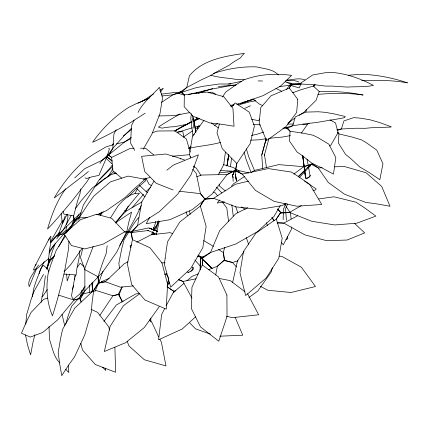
<?xml version="1.0" encoding="UTF-8"?>
<svg xmlns="http://www.w3.org/2000/svg" width="429" height="429" viewBox="0 0 429 429"><rect width="100%" height="100%" fill="white"/><g stroke="black" fill="none" stroke-linecap="round" stroke-linejoin="round"><path stroke-width="0.64" d="M114.902 347.276L115.621 372.259L95.34 364.537L82.438 349.941L80.808 343.339M200.214 269.879L200.359 258.617M200.204 269.412L200.348 258.821M89.522 284.851L89.682 292.428M155.448 221.407L155.378 223.337L153.335 229.274M121.954 302.225L122.002 300.922L118.94 294.364L112.94 295.769L96.461 290.599L82.288 294.192L71.643 306.252L68.291 315.412L65.734 324.029M283.124 219.723L283.505 209.079L285.966 203.432M25.804 324.195L26.582 314.816L31.145 299.313L34.095 291.286L43.522 274.372M80.732 189.076L80.014 193.565L77.156 202.418L73.675 215.862L73.439 220.495L70.356 228.861L74.421 220.688L74.576 221.171L74.426 220.292M68.967 241.146L68.624 248.493L64.597 271.316C61.031 286.325 57.213 301.142 52.451 315.83C46.782 302.338 45.849 287.87 48.155 273.546L50.552 265.519L56.285 250.166L65.433 236.02M92.798 282.228L92.412 289.661L91.704 292.246M287.065 128.48L287.146 127.306L292.61 125.788L307.298 123.488L316.452 122.555C325.788 120.78 335.188 119.568 344.476 117.68L345.259 116.49L333.317 113.723L324.769 112.296L318.243 111.76L305.695 112.108L295.372 116.87L292.61 125.788L287.618 128.212M145.817 178.351L145.635 180.77L136.46 188.631L129.558 195.356M66.441 226.18L66.082 230.175L60.682 234.861M66.559 224.85L67.97 216.768L67.321 214.269M153.201 230.046L153.432 227.477L154.424 230.067L153.201 230.046L157.915 223.681M101.909 281.483C101.217 282.668 101.217 280.405 101.909 281.483L109.084 278.442M192.718 115.449L192.76 119.428M152.745 234.583L153.008 231.987M74.608 221.015L77.252 220.838M74.684 279.729L74.828 278.448M74.968 277.166L75.182 275.241L71.541 295.522L72.281 297.865L73.305 299.335L79.671 294.106L85.103 286.416M305.936 111.99L306.247 109.363M41.061 302.348L44.021 286.942L45.356 275.874M232.85 174.807L234.979 170.088L235.945 169.771L235.451 175.236L235.478 174.909L236.427 180.759M66.667 232.684L66.988 230.287L71.627 225.563M225.386 152.182L223.766 164.629L218.329 174.748M230.502 166.232L231.58 158.269M125.724 211.947L125.901 210.666L128.287 205.915M32.255 296.809L33.966 287.661L36.406 280.287L42.476 265.058L44.257 261.728M226.92 166.061L228.625 154.853M191.484 113.626L190.749 118.248L192.927 136.063M107.186 245.683L106.167 253.56L102.654 262.746L98.064 276.748L98.305 282.545L93.71 290.331L74.807 308.054L62.613 329.279L60.666 338.02L58.199 352.413L59.556 363.17L61.755 375.659L68.367 365.438L74.678 356.66L84.733 334.974L91.286 312.296L91.994 303.367L93.71 290.331L99.072 282.765L98.305 282.545L98.901 283.172L105.373 281.783L120.485 287.189L133.344 285.891M167.412 286.738L168.769 278.711M234.979 170.088L235.054 170.737L242.246 174.088L255.459 190.417L274.131 201.383L296.814 206.22L321.793 204.477L309.679 184.379L298.402 176.582L291.404 172.072L268.329 168.576L242.246 174.088L235.365 170.082L227.209 174.469L211.996 194.101L205.539 198.986M236.111 170.125L235.178 170.796L236.835 163.524L250.139 143.694L254.397 126.099L249.292 112.194L235.205 102.917L231.51 106.59M215.674 275.112L217.364 266.253L224.356 260.119L223.353 252.531L224.63 247.479M156.306 234.711L159.239 221.273M193.87 134.872L194.224 133.971M95.726 185.639C99.217 177.595 107.373 172.302 112.221 165.117M46.659 268.704L48.74 261.03L48.643 258.612L49.592 249.11L50.783 242.878L50.536 240.589L50.922 236.186L49.946 237.178L48.75 240.149M39.034 273.756L40.412 269.176L43.291 265.245L47.898 269.235L48.756 271.879M262.687 168.715L261.77 155.025L266.248 138.61M272.281 267.766L271.444 271.67L257.824 291.028L248.868 297.56M82.068 295.195L83.682 287.816M232.663 282.32L237.489 260.794L244.058 251.544M80.502 296.348L81.955 290.143M153.266 234.604L153.721 232.674M34.883 334.652L32.99 342.278L30.604 354.869L27.526 344.927L25.547 335.07M196.326 119.611L196.975 117.02M167.423 283.901L168.715 278.743M78.625 220.179L83.365 205.051L95.034 186.663C101.834 181.848 107.877 174.131 116.677 173.198M261.77 155.025L266.178 138.894M268.929 138.599L264.382 155.239L264.441 154.558L266.5 167.718M72.437 289.645L73.638 285.376M305.657 177.944L305.818 178.737L307.185 178.469L308.955 177.306L310.087 175.922L308.66 167.669M46.9 269.401L51.995 252.381L55.314 243.227M219.38 124.056L216.988 132.786L222.265 148.681L236.835 163.524L235.607 170.839L235.365 170.082L235.51 170.501L227.209 174.469L201.496 175.043L196.814 176.743M158.215 220.914L157.132 224.651L154.274 230.453M154.419 234.507L154.783 233.274M82.867 248.241L80.438 257.497L84.888 269.664L98.064 276.748L99.131 282.346M151.657 234.652L152.59 231.665M155.7 230.185L158.644 221.053M322.179 167.691L318.27 167.97L312.296 163.717L311.996 164.639L318.27 167.97L328.287 182.454L344.487 194.181L365.599 202.375L377.053 203.925L390.041 206.279L381.697 186.417L366.093 172.769L344.385 166.5L334.577 166.827M65.117 216.103L56.864 238.867M159.207 306.73L144.326 327.563L125.659 342.68L104.317 351.539L110.135 326.351L123.488 305.652L139.886 293.57M69.696 274.126L67.214 280.947L66.554 273.852M102.944 271.214L98.826 282.405M122.12 286.963L119.187 294.573L118.259 294.342L122.056 286.947M46.734 268.726L49.759 261.293L48.74 261.03L54.097 256.22L54.687 255.024M167.144 286.706L168.399 283.644L169.45 282.872M93.147 246.536L84.867 268.286L84.856 290.851L80.48 298.863L79.633 298.396L74.088 300.027L57.722 319.798L42.718 332.459L30.362 337.065L21.45 333.242L26.282 322.029L31.113 312.366L43.726 299.313L47.614 298.096M95.168 290.996L98.573 282.995M312.891 163.583L312.409 164.72L312.296 163.717L303.684 166.699L293.924 174.083M287.682 203.904L285.526 208.741L286.427 220.458M36.765 268.179L29.21 286.685C27.156 280.63 32.245 275.407 34.888 270.474L38.481 265.063M232.797 176.008L232.636 175.123L234.915 170.233M134.132 120.082L131.456 125.713L130.636 143.12L134.674 150.375M300.675 84.481L299.211 87.907L290.878 85.478M58.816 246.686L64.827 235.333M62.436 223.665L67.074 214.355M137.452 188.905L135.001 193.382M238.133 104.96L238.733 103.759M49.383 238.224L34.154 267.803L33.435 270.098L37.757 268.141L41.828 264.173L48.643 258.612L49.646 260.746M58.344 237.049L59.47 234.824L63.771 233.891L66.994 231.494M164.639 308.676L161.62 314.532L158.585 339.795L182.271 328.963L195.608 316.811M138.063 112.436C142.895 102.397 152.118 95.49 159.39 87.334L162.58 97.694L159.974 113.68L151.882 134.154L143.227 149.254M100.343 215.331L101.882 212.398M141.259 205.636C135.135 219.165 127.574 231.805 120.152 244.643L119.659 245.495M166.173 305.764L173.096 292.809L184.025 283.269M116.205 129.714L113.937 133.939L112.8 148.354L108.961 155.454L108.119 154.735L102.225 160.226L99.86 163.406M309.448 176.828C308.596 177.274 305.813 178.904 305.614 177.606L302.761 155.775M198.364 125.933L197.404 127.686L195.249 129.113M71.144 215.546L63.395 229.585L59.331 235.156L58.419 234.486L80.958 212.671M149.689 217.444L146.219 223.691L169.895 219.696L192.38 209.55L205.126 199.308M50.761 241.339L62.537 220.549M309.792 165.417L310.301 165.83L309.792 165.417L298.321 176.394M108.424 176.335L112.924 168.624M66.05 233.129L75.231 221.348M190.717 156.547L190.664 156.993M72.678 224.726L74.855 221.391M75.879 219.68L78.963 214.543M110.607 217.696L118.168 205.786C123.943 199.244 130.025 192.889 139.489 193.232C130.915 202.729 123.573 213.213 115.235 222.903M49.099 253.158L54.515 244.283M75.456 208.569L81.548 200.263L92.058 188.143L103.475 179.429L109.223 175.992M280.303 205.625L273.922 216.532L257.368 231.714L235.693 244.053L210.521 252.499L202.585 257.169L197.753 256.108M154.022 181.065L141.784 201.786L137.58 225.536L131.569 232.593L130.942 232.03L124.646 231.896L102.912 244.273L84.706 248.933L71.536 245.57L64.28 234.384L72.651 226.432L80.459 219.718L96.675 214.243L111.835 218.425L124.646 231.896L131.767 232.186L130.942 232.03L132.432 239.639L127.392 263.899L131.66 284.556L144.981 300.032L166.254 309.137L167.557 283.923L161.964 262.929L149.973 247.79L132.432 239.639L131.258 231.944L131.698 231.462L148.707 227.917L156.976 231.145M77.317 267.111L80.196 263.181L84.014 266.597M99.86 315.358L112.94 295.769L119.241 294.133L118.259 294.342L122.002 300.922L123.203 301.48M259.625 119.005L258.564 120.683L251.592 119.289M301.346 133.097L307.759 124.002L309.164 123.241M65.723 188.728C56.939 200.783 51.716 214.773 47.56 228.984C56.076 220.367 63.54 210.961 71.439 201.786L86.878 181.773L89.677 177.563M232.759 174.909L233.864 173.246M50.381 242.841L53.684 238.54L59.341 232.529L59.454 233.66M222.415 96.965L225.906 91.886L237.805 83.585L244.122 79.799C259.406 74.163 275.541 73.155 291.613 75.407L280.63 86.036L263.175 95.597L240.583 103.507L236.765 104.199M35.157 265.808L36.17 264.382M103.888 321.466L116.291 305.035L135.762 293.94L139.463 293.425M160.403 92.197L163.267 88.235L159.84 90.267M203.979 120.254L192.482 136.427L189.409 154.579L190.696 157.829M82.336 248.107L70.651 264.795L64.05 271.729M68.635 229.998L71.868 225.783M286.282 89.629L290.755 83.918M49.19 251.169L53.378 245.833L66.988 230.287L68.066 230.695M47.378 289.516L42.755 296.176L41.806 296.841M198.949 125.729L197.404 127.686L197.935 128.893M54.097 256.22L49.662 261.642L48.74 261.03L49.898 261.277M219.761 200L217.251 203.062L224.485 201.866M115.498 222.656L125.67 211.411L142.053 201.866M132.1 207.738L143.538 194.358M51.067 242.321L57.084 235.703L58.8 235.065M100.289 215.117L103.217 211.776M231.467 186.148L233.821 183.532L244.471 176.582M76.421 219.9L79.837 216.044M99.603 179.719L112.537 166.64M146.069 191.629L150.429 187.494M187.618 271.97L187.913 272.694L188.84 272.667L188.293 272.233C190.674 271.986 192.905 269.798 192.857 267.374L192.224 267.01M314.607 84.674L313.283 86.084L301.067 89.715L292.835 92.702M299.485 177.424L310.301 165.83M112.226 145.061L113.61 143.624M72.555 224.619L73.482 223.675M127.686 197.211L129.043 195.892M298.343 176.882L305.432 170.018M307.797 167.728L310.156 165.438M74.726 177.906L84.77 168.651L102.225 160.226L109.041 155.153L108.119 154.735L112.8 148.354L123.697 136.175L131.413 128.341M114.039 173.911L115.422 172.603M138.674 217.659C132.69 224.04 128.893 232.245 124.163 239.575L122.002 247.549L118.86 263.165L119.53 268.559M106.548 156.853L107.481 156.033M109.813 153.973L124.517 142.01L131.285 137.398M108.558 176.078L113.937 171.434M88.385 171.487L84.132 175.07C74.056 182.62 64.323 190.514 54.199 197.983C62.811 183.312 73.515 170.018 86.497 158.993L92.937 154.574L105.931 146.927L113.202 144.718M186.878 280.813L192.176 276.303L198.257 273.836M98.472 215.009L100.933 212.934M329.622 146.042L331.006 144.916L338.09 132.529L335.521 122.978L329.949 119.771M166.833 170.222L173.418 165.031L198.418 154.831L191.028 174.86L177.654 194.251L159.395 211.615L137.58 225.536L130.942 232.03L131.88 232.48L148.332 230.518L147.769 230.459L156.354 234.036M123.214 135.977L131.43 129.601M101.576 212.393L102.005 212.055M315.245 84.615L313.283 86.084L319.214 91.484L316.06 100.348L304.075 112.151L300.783 114.237M183.44 137.033L192.551 130.899M287.88 123.15L294.782 118.168M245.297 101.614L243.94 102.59L240.31 103.898M115.321 222.93L131.58 212.098L128.802 222.227L126.828 231.36L116.854 251.925L102.531 272.297L84.856 290.851L79.633 298.396L81.102 302.027M191.012 146.573L188.251 148.455C199.035 145.973 210.113 145.388 220.774 142.353M169.509 282.893L167.144 284.009M164.72 274.748L166.849 273.316M161.561 102.359L172.962 94.809L181.033 91.474L186.733 87.516L200.933 80.041L210.639 75.525L216.581 71.9L229.065 65.294L233.419 62.103L240.631 57.765L242.347 55.336L244.428 53.341C224.989 56.258 202.676 59.508 189.436 75.767L186.733 87.516L181.408 92.519L181.033 91.474L184.336 94.868L184.159 106.665L192.927 116.238L209.99 122.978L221.112 124.19L234.019 126.233L232.947 108.392L223.734 96.659L207.116 92.079L197.86 92.937L184.336 94.868L181.113 92.482L181.033 91.474L181.537 92.283L172.962 94.809L161.803 95.973M142.144 101.308L153.555 93.989M299.174 115.288L300.273 114.57M285.977 239.527L287.441 238.91L287.655 238.293L287.162 237.859M214.462 125.515L217.814 123.37M190.841 271.294L191.688 270.753A4.429 1.759 -28.1 0 0 193.468 268.945L193.372 267.696A3.298 1.308 -28.1 0 0 192.9 267.546M145.19 113.197L130.303 122.689C117.841 129.51 105.545 136.406 92.584 142.256C102.365 128.33 114.543 116.447 128.877 107.271L136.358 103.625L148.911 98.439M174.753 131.183L180.314 127.778M251.367 172.388L254.847 170.34L278.759 164.618L303.684 166.699L312.366 164.441L312.296 163.717M201.92 257.636L200.3 258.612L200.563 261.411M205.185 90.181L201.93 92.047L198.337 93.415M301.373 205.62L289.473 212.409L280.545 213.208L280.818 212.317L277.67 208.998M174.893 130.722L183.515 125.847L191.254 122.077M180.716 127.526L186.24 124.421M187.328 123.804L191.672 121.525M175.139 130.711L191.28 122.126M180.25 113.867C172.844 118.072 165.455 122.41 158.376 127.043L161.781 128.121L170.238 126.914L174.506 126.737L187.913 124.061M203.164 257.25L203.26 256.601L202.74 257.164M131.671 244.98L129.998 245.908L130.925 247.565M136.706 242.203L151.26 234.743L170.233 232.636L172.737 233.762M130.797 138.664L124.517 142.01L116.345 143.967M390.781 126.619L391.05 126.48L391.023 127.07L370.983 127.762L365.342 128.303L355.786 128.244L341.377 129.006L336.813 129.719M297.823 215.648L283.784 223.112L277.107 223.107M193.42 120.635L198.616 118.125M127.998 261.711L123.986 263.948L105.373 281.783L98.305 282.545L99.249 282.963M286.073 203.561L281.939 205.657L259.357 209.373L235.966 206.885L213.588 198.295L204.799 198.729L200.429 193.629L196.262 173.402L192.771 169.273M137.972 103.223L149.608 97.801M244.846 108.344L250.445 105.775M247.699 207.738L235.918 213.621L219.707 230.571L210.521 252.499L202.879 257.952L202.585 257.169L203.169 257.604L197.748 256.177M96.67 214.8L106.285 210.773L124.962 197.656L134.068 188.937L145.125 179.268L128.078 176.11L110.468 181.853L93.774 196.144L87.618 204.751L79.145 217.819L74.292 221.091L73.439 220.495L79.145 217.819L87.119 217.621M193.661 121.01L199.603 118.297M230.995 106.564L233.414 105.491M193.64 121.037L199.887 118.479M138.664 209.4L140.825 208.489M208.312 269.825L217.364 266.253L224.356 260.119L224.179 260.585L232.491 262.5L238.041 260.811M337.156 130.561L341.377 129.006L343.929 120.914L353.609 117.664L359.824 118.093L369.61 119.68L379.601 122.528L390.159 126.394M231 106.478L233.328 105.641M178.566 93.308L194.975 88.004L203.169 86.288L219.037 84.014L230.99 83.971M152.333 132.765L157.556 130.995L174.898 130.877L186.363 138.98L190.262 152.097M131.88 232.48L132.309 231.864L131.698 231.462M254.043 99.222L243.94 102.59L240.176 103.292M200.295 263.283L200.729 263.138M212.677 88.535L201.93 92.047L196.026 93.249M263.669 132.046L256.81 134.304L251.346 135.425M199.721 125.89L195.152 127.15M242.433 102.515L244.342 101.904M213.256 73.557C227.188 68.769 241.79 66.415 256.526 66.876C263.894 68.865 272.93 68.903 278.383 75M247.512 100.912L253.003 99.367M192.181 127.842L177.794 132.266M239.296 104.697L249.12 101.989L255.802 100.665M188.299 94.653L210.446 89.35L227.241 86.191L235.591 85.081M228.598 84.036L241.548 81.306M143.13 179.161L149.946 177.542M248.841 181.059L235.494 184.239L213.588 198.295L204.622 199.528L204.799 198.729L205.041 199.34L200.429 193.629L178.984 191.216M286.99 80.121C292.809 79.762 299.313 77.531 304.906 79.95M196.032 278.786L182.974 281.467L178.233 279.649M230.684 105.33L234.272 104.665M247.592 100.885L249.93 100.456M290.444 135.596L282.888 136.99L268.913 138.336M218.366 86.545L236.223 84.878M190.004 112.532L173.922 115.653L158.751 115.927M265.524 138.755L259.159 139.79L250.627 140.181M318.661 198.959L333.95 196.788L356.075 202.225L365.422 208.435L375.89 216.098L356.708 223.214L334.802 224.952L311.781 221.294L289.473 212.409L280.818 212.317L276.324 219.069L255.925 233.119L243.49 251.496L239.972 272.876L245.64 295.543L266.237 277.933L278.743 258.279L282.191 238.17L276.324 219.069L280.818 212.317L280.963 213.052L277.59 209.073M161.181 94.155L175.793 92.353L184.69 95.388M289.907 85.232L279.306 86.615M291.232 85.039L301.689 83.88M177.52 132.009L182.824 131.644L183.966 137.146M172.254 156.247L189.677 154.66M219.096 172.882L234.486 171.321M208.188 92.535L211.749 92.176L215.605 94.112M348.45 75.231L361.293 74.292C377.064 74.737 392.615 77.853 407.55 82.872C396.584 80.861 385.365 80.282 374.222 80.448L361.609 80.405M284.019 127.569L287.146 127.306L290.042 131.231L289.489 141.055L297.04 151.995L302.836 156.017L312.071 163.352L322.125 168.023L333.478 174.104L335.821 157.572L328.914 144.235L318.409 137.918L313.24 135.274L303.952 133.339L290.042 131.231L286.76 128.368L287.146 127.306L287.199 128.319L282.797 128.185M317.83 94.401L322.388 94.026C335.934 93.013 349.619 93.072 363.079 95.034C348.632 92.144 333.864 90.937 319.149 91.763M235.762 171.23L240.513 170.935L248.799 172.967M253.373 124.576L255.861 124.426L260.419 124.989M124.608 210.741L125.901 210.666M287.816 124.11L293.645 124.013M219.723 336.202L242.76 335.21L235.13 317.245M175.863 290.878L173.278 290.98L167.02 286.669M134.127 148.214L130.293 148.348L111.615 157.448L108.119 154.735L111.615 157.448L112.918 170.951L121.734 178.132M161.674 262.886L165.17 262.8M314.248 86.583L313.755 86.444M262.532 81.011L258.108 80.915M285.698 80.25L294.492 80.593L298.997 81.955M244.235 79.74L236.98 79.558C228.212 77.858 219.31 77.917 210.784 75.177M220.495 170.56L233.853 171.235M302.718 124.153L307.094 124.619M140.54 148.171L145.71 148.332L153.636 154.88M63.969 274.131L76.174 274.935C76.394 266.779 79.912 258.853 79.724 250.777M279.268 256.161L281.821 256.36L301.389 267.235L315.481 286.513L291.007 292.503L267.889 290.272L260.36 286.32M277.466 222.506L283.784 223.112L305.062 234.942L326.753 240.701L347.115 240.031L364.677 232.893L354.499 223.343M292.642 92.385L293.779 92.562M219.316 278.475L230.325 280.641L245.098 291.859M313.041 190.063L314.811 190.428L316.168 188.937L304.44 181.006M226.464 316.259L232.507 317.669L258.644 314.779L247.576 293.768M58.419 234.486L59.561 234.792M223.182 164.479L233.194 167.514L239.736 171.251M73.439 220.495L74.555 220.801M58.473 295.098L74.088 300.027L80.598 298.434L79.633 298.396L80.266 298.659L81.204 301.566M210.387 334.105L195.538 328.845L189.833 322.983M157.245 231.29L149.206 228.148L157.293 231.322M173.107 189.967L156.247 183.312L144.739 171.52L141.624 156.322L165.696 154.011L177.22 157.384L184.54 159.996M108.532 148.348L109.438 148.745C106.907 158.006 102.542 166.431 98.97 175.364L91.94 176.834L86.352 178.566L85.033 177.751M262.527 105.486L259.717 104.317L252.778 98.89M178.77 279.574L182.974 281.467L191.983 298.144M310.011 175.783L310.253 176.035L310.188 175.558M91.195 309.373L97.587 312.339L108.693 326.775L109.609 330.153M275.986 88.422L281.735 91.291M213.583 192.069L215.31 192.905L217.6 195.838M241.178 206.917L245.281 209.314M193.624 166.575L196.375 168.195L200.954 175.413M180.405 158.768L180.834 159.02M203.652 240.535L213.449 246.396M151.828 185.821L148.933 184.095L145.871 178.035M218.404 249.463L223.353 252.531L224.63 260.532L224.356 260.119L232.491 262.5L236.443 266.94M211.379 122.967L218.248 127.842M167.315 286.856L173.278 290.98L173.895 292.884M106.767 156.692L111.974 160.875M106.671 156.617L112.253 161.1M225.273 190.884L219.766 186.325L219.139 184.148M66.988 230.287L67.83 231.049M337.516 132.588L338.91 133.875L352.606 137.189L361.685 139.94L366.698 142.975L376.775 150.118L382.958 163.765L379.831 179.692L369.192 172.533L359.69 166.924L351.04 158.843L345.543 154.354L338.417 143.098L338.91 133.875L337.88 132.357M139.42 185.349L147.244 192.605M106.161 158.387L111.969 163.814M198.375 255.255L211.819 268.13M198.278 255.271L212.098 268.624L202.011 258.832M198.171 255.11L201.051 257.899M149.362 319.857L151.92 322.388L158.633 336.856M136.567 188.315L145.018 196.9M216.35 187.098L221.884 192.996M102.638 367.224L105.754 370.463L105.598 368.463M65.707 369.299L68.822 372.538L68.254 365.202M194.814 259.958L200.595 266.414M59.888 363.014C53.518 356.831 52.376 347.452 49.437 339.457L49.035 326.523M281.204 242.229L283.263 244.846L291.591 228.968L291.532 226.968M271.986 217.589L274.372 220.747M222.399 202.107L226.812 208.011L228.636 221.654M284.223 203.973L285.36 205.545M286.122 206.59L290.503 213.095L291.098 218.87M165.953 273.852L168.511 277.563M271.906 217.61L274.072 220.828M159.915 339.312L161.368 342.095L165.996 365.937L144.364 359.754L129.097 346.09L127.193 341.479M266.232 222.705L267.658 225.633M254.542 170.586L248.841 157.084L246.332 148.847M193.865 165.921L194.31 167.058M250.922 172.099L245.785 158.467L244.112 151.995M235.698 206.622L237.864 212.956M246.321 237.655L248.493 243.988L248.375 243.393M63.009 211.315L63.975 214.141L73.675 215.862L74.448 220.184M186.057 211.706L187.344 215.749M92.97 291.457L92.412 289.661L91.903 282.845M64.693 325.659L62.028 314.344M306.998 159.121L308.403 166.355M232.813 176.062L233.156 177.965M236.39 180.448L235.414 174.603L236.379 180.518M193.49 117.739L195.844 132.186M193.538 117.814L195.822 132.186M62.135 221.745L61.154 213.009M302.735 155.738L305.614 177.606M192.766 119.546L193.881 128.18M302.686 155.62L304.585 170.645M304.751 171.954L305.491 177.831M231.848 204.917L233.263 216.114M189.634 210.923L190.101 214.57M248.514 243.758L248.568 244.176M232.7 175.45L233.215 181.429M287.564 236.395L287.655 237.725M150.772 318.045L150.933 321.938M226.898 295.055L227.032 316.484L218.774 341.216L200.515 326.919L191.318 308.451L191.945 287.269L202.295 264.945L202.585 257.169L202.295 264.945L218.463 276.834L226.898 295.055M297.78 99.356L296.632 112.511L285.929 126.678L266.527 140.637L259.17 123.112L260.714 107.722L271.015 95.79L289.318 88.095L291.645 83.51L315.117 84.824L325.3 86.073L332.523 86.106L347.158 87.087C356.006 86.476 364.736 87.259 373.439 85.382C360.119 78.389 345.817 73.364 330.732 72.297L324.576 72.844L312.602 75.011L299.753 83.784L291.329 84.658L290.739 84.079A0.885 0.343 40.2 0 1 290.803 83.87L291.548 84.433A0.885 0.343 40.2 0 1 291.484 84.642L291.645 83.51L285.215 81.698L291.677 84.551L291.645 83.51L289.318 88.095L297.78 99.356M165.181 258.097L164.361 264.189L170.645 287.189L190.691 268.549L202.826 247.721L206.129 226.362L200.338 206.043L204.799 198.729L200.338 206.043L179.794 221.997L167.487 241.865L165.181 258.097M228.7 154.96L227.113 165.535L228.695 154.966"/></g></svg>
